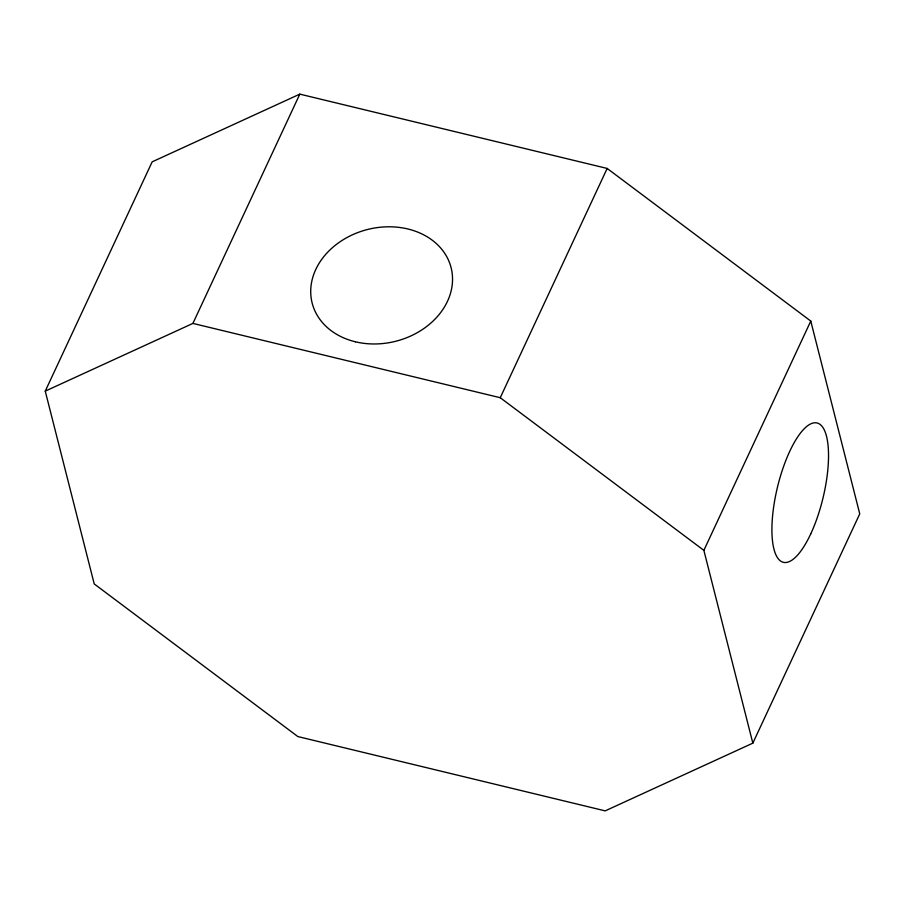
<?xml version="1.0" encoding="UTF-8"?>
<svg xmlns="http://www.w3.org/2000/svg" width="905" height="905" viewBox="0 0 905 905"><rect width="100%" height="100%" fill="white"/><g stroke="black" fill="none" stroke-linecap="round" stroke-linejoin="round"><path stroke-width="1.36" d="M45.25 391.13L152.164 161.848L299.815 94.131L607.165 168.443L810.778 321.071L859.75 513.87L752.836 743.152L605.185 810.869L297.835 736.557L94.222 583.929L45.25 391.13L192.901 323.413L500.25 397.714L703.864 550.353L752.836 743.152M192.901 323.413L299.815 94.131M500.25 397.714L607.165 168.443M703.864 550.353L810.778 321.071M355.337 341.773A71.687 57.637 -14.3 0 0 451.81 270.991A71.687 57.637 -14.3 0 0 337.735 243.411A71.687 57.637 -14.3 0 0 355.337 341.773M810.71 533.961A71.687 23.406 -76.4 0 0 817.735 423.167A71.687 23.406 -76.4 0 0 772.203 520.816A71.687 23.406 -76.4 0 0 810.71 533.961"/></g></svg>
